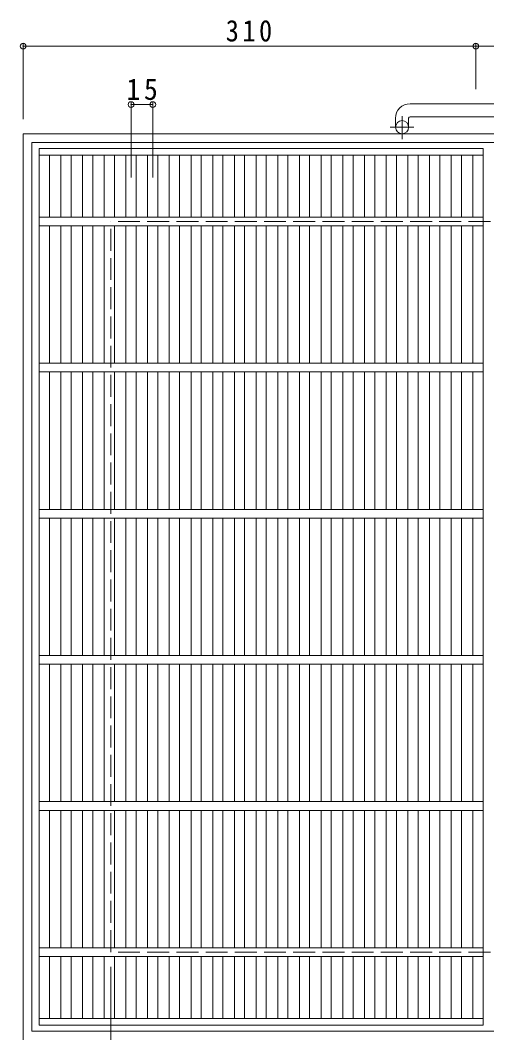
# Model space of a CAD drawing. Units: millimetres at full size, sheet at 1:5. Extents: x -791 to 880, y -685 to 672.
# Drawn here: x -776 to -456, y -132 to 561 of the extents above; entities that cross this region are included whole.
import ezdxf

# ---------------------------------------------------------------- set-up
doc = ezdxf.new("R2010")
doc.units = ezdxf.units.MM
doc.header["$LTSCALE"] = 5
doc.header["$PDMODE"] = 32
doc.header["$PDSIZE"] = 4
doc.linetypes.add('CHAIN1', pattern=[8, 5, -1, 1, -1])
doc.linetypes.add('DASHED3', pattern=[4, 3, -1])
for name, color, linetype, lineweight in [('E-1', 2, 'Continuous', 9), ('E-2', 3, 'Continuous', 9), ('E-4', 7, 'Continuous', 9)]:
    doc.layers.add(name, color=color, linetype=linetype, lineweight=lineweight)
doc.styles.add('ＭＳ ゴシック', font='')
doc.styles.get('ＭＳ ゴシック').set_extended_font_data('MS Gothic')

msp = doc.modelspace()

# ---------------------------------------------------------------- linework, layer by layer
at = {"layer": 'E-1'}
for p, q in [((-418.847, 503.518), (-508.847, 503.518)), ((-518.847, 493.518), (-518.847, 487.419)), ((-509.847, 493.518), (-509.847, 487.419)), ((-508.847, 494.518), (-418.847, 494.518)), ((-773.847, -137.082), (-773.847, 482.918)), ((-153.847, 482.918), (-773.847, 482.918)), ((-767.847, -131.082), (-767.847, 476.918)), ((-159.847, 476.918), (-767.847, 476.918)), ((-159.847, -131.082), (-767.847, -131.082))]:
    msp.add_line(p, q, dxfattribs=at)
at = {"layer": 'E-1', "linetype": 'CHAIN1'}
for p, q in [((-514.347, 479.311), (-514.347, 494.909)), ((-506.184, 487.419), (-522.591, 487.419))]:
    msp.add_line(p, q, dxfattribs=at)
at = {"layer": 'E-1', "linetype": 'DASHED3'}
for p, q in [((-713.847, -77.082), (-713.847, 422.919)), ((-213.847, 422.919), (-713.847, 422.919)), ((-213.847, -77.082), (-713.847, -77.082))]:
    msp.add_line(p, q, dxfattribs=at)
at = {"layer": 'E-1'}
msp.add_circle((-514.347, 487.419), 4.5, dxfattribs=at)
for radius in [10, 1]:
    msp.add_arc((-508.847, 493.518), radius, 90, 180, dxfattribs=at)
at = {"layer": 'E-2'}
for p, q in [((-762.847, -127.082), (-762.847, 472.918)), ((-762.847, 472.918), (-458.847, 472.918)), ((-458.847, 472.918), (-458.847, -127.082)), ((-762.847, 468.418), (-458.847, 468.418)), ((-755.847, 425.917), (-755.847, 468.418)), ((-747.997, 425.917), (-747.997, 468.418)), ((-740.997, 425.917), (-740.997, 468.418)), ((-733.147, 425.917), (-733.147, 468.418)), ((-726.147, 425.917), (-726.147, 468.418)), ((-718.297, 425.917), (-718.297, 468.418)), ((-711.297, 425.917), (-711.297, 468.418)), ((-703.447, 425.917), (-703.447, 468.418)), ((-696.447, 425.917), (-696.447, 468.418)), ((-688.597, 425.917), (-688.597, 468.418)), ((-681.597, 425.917), (-681.597, 468.418)), ((-673.747, 425.917), (-673.747, 468.418)), ((-666.747, 425.917), (-666.747, 468.418)), ((-658.897, 425.917), (-658.897, 468.418)), ((-651.897, 425.917), (-651.897, 468.418)), ((-644.047, 425.917), (-644.047, 468.418)), ((-637.047, 425.917), (-637.047, 468.418)), ((-629.197, 425.917), (-629.197, 468.418)), ((-622.197, 425.917), (-622.197, 468.418)), ((-614.347, 425.917), (-614.347, 468.418)), ((-607.347, 425.917), (-607.347, 468.418)), ((-599.497, 425.917), (-599.497, 468.418)), ((-592.497, 425.917), (-592.497, 468.418)), ((-584.647, 425.917), (-584.647, 468.418)), ((-577.647, 425.917), (-577.647, 468.418)), ((-569.797, 425.917), (-569.797, 468.418)), ((-562.797, 425.917), (-562.797, 468.418)), ((-554.947, 425.917), (-554.947, 468.418)), ((-547.947, 425.917), (-547.947, 468.418)), ((-540.097, 425.917), (-540.097, 468.418)), ((-533.097, 425.917), (-533.097, 468.418)), ((-525.247, 425.917), (-525.247, 468.418)), ((-518.247, 425.917), (-518.247, 468.418)), ((-510.397, 425.917), (-510.397, 468.418)), ((-503.397, 425.917), (-503.397, 468.418)), ((-495.547, 425.917), (-495.547, 468.418)), ((-488.547, 425.917), (-488.547, 468.418)), ((-480.697, 425.917), (-480.697, 468.418)), ((-473.697, 425.917), (-473.697, 468.418)), ((-465.847, 468.418), (-465.847, 425.917)), ((-762.847, 425.917), (-458.847, 425.917)), ((-762.847, 419.917), (-458.847, 419.917)), ((-755.847, 325.917), (-755.847, 419.917)), ((-747.997, 325.917), (-747.997, 419.917)), ((-740.997, 325.917), (-740.997, 419.917)), ((-733.147, 325.917), (-733.147, 419.917)), ((-726.147, 325.917), (-726.147, 419.917)), ((-718.297, 325.917), (-718.297, 419.917)), ((-711.297, 325.917), (-711.297, 419.917)), ((-703.447, 325.917), (-703.447, 419.917)), ((-696.447, 325.917), (-696.447, 419.917)), ((-688.597, 325.917), (-688.597, 419.917)), ((-681.597, 325.917), (-681.597, 419.917)), ((-673.747, 325.917), (-673.747, 419.917)), ((-666.747, 325.917), (-666.747, 419.917)), ((-658.897, 325.917), (-658.897, 419.917)), ((-651.897, 325.917), (-651.897, 419.917)), ((-644.047, 325.917), (-644.047, 419.917)), ((-637.047, 325.917), (-637.047, 419.917)), ((-629.197, 325.917), (-629.197, 419.917)), ((-622.197, 325.917), (-622.197, 419.917)), ((-614.347, 325.917), (-614.347, 419.917)), ((-607.347, 325.917), (-607.347, 419.917)), ((-599.497, 325.917), (-599.497, 419.917)), ((-592.497, 325.917), (-592.497, 419.917)), ((-584.647, 325.917), (-584.647, 419.917)), ((-577.647, 325.917), (-577.647, 419.917)), ((-569.797, 325.917), (-569.797, 419.917)), ((-562.797, 325.917), (-562.797, 419.917)), ((-554.947, 325.917), (-554.947, 419.917)), ((-547.947, 325.917), (-547.947, 419.917)), ((-540.097, 325.917), (-540.097, 419.917)), ((-533.097, 325.917), (-533.097, 419.917)), ((-525.247, 325.917), (-525.247, 419.917)), ((-518.247, 325.917), (-518.247, 419.917)), ((-510.397, 325.917), (-510.397, 419.917)), ((-503.397, 325.917), (-503.397, 419.917)), ((-495.547, 325.917), (-495.547, 419.917)), ((-488.547, 325.917), (-488.547, 419.917)), ((-480.697, 325.917), (-480.697, 419.917)), ((-473.697, 325.917), (-473.697, 419.917)), ((-465.847, 419.917), (-465.847, 325.917)), ((-762.847, 325.917), (-458.847, 325.917)), ((-762.847, 319.917), (-458.847, 319.917)), ((-755.847, 225.917), (-755.847, 319.917)), ((-747.997, 225.917), (-747.997, 319.917)), ((-740.997, 225.917), (-740.997, 319.917)), ((-733.147, 225.917), (-733.147, 319.917)), ((-726.147, 225.917), (-726.147, 319.917)), ((-718.297, 225.917), (-718.297, 319.917)), ((-711.297, 225.917), (-711.297, 319.917)), ((-703.447, 225.917), (-703.447, 319.917)), ((-696.447, 225.917), (-696.447, 319.917)), ((-688.597, 225.917), (-688.597, 319.917)), ((-681.597, 225.917), (-681.597, 319.917)), ((-673.747, 225.917), (-673.747, 319.917)), ((-666.747, 225.917), (-666.747, 319.917)), ((-658.897, 225.917), (-658.897, 319.917)), ((-651.897, 225.917), (-651.897, 319.917)), ((-644.047, 225.917), (-644.047, 319.917)), ((-637.047, 225.917), (-637.047, 319.917)), ((-629.197, 225.917), (-629.197, 319.917)), ((-622.197, 225.917), (-622.197, 319.917)), ((-614.347, 225.917), (-614.347, 319.917)), ((-607.347, 225.917), (-607.347, 319.917)), ((-599.497, 225.917), (-599.497, 319.917)), ((-592.497, 225.917), (-592.497, 319.917)), ((-584.647, 225.917), (-584.647, 319.917)), ((-577.647, 225.917), (-577.647, 319.917)), ((-569.797, 225.917), (-569.797, 319.917)), ((-562.797, 225.917), (-562.797, 319.917)), ((-554.947, 225.917), (-554.947, 319.917)), ((-547.947, 225.917), (-547.947, 319.917)), ((-540.097, 225.917), (-540.097, 319.917)), ((-533.097, 225.917), (-533.097, 319.917)), ((-525.247, 225.917), (-525.247, 319.917)), ((-518.247, 225.917), (-518.247, 319.917)), ((-510.397, 225.917), (-510.397, 319.917)), ((-503.397, 225.917), (-503.397, 319.917)), ((-495.547, 225.917), (-495.547, 319.917)), ((-488.547, 225.917), (-488.547, 319.917)), ((-480.697, 225.917), (-480.697, 319.917)), ((-473.697, 225.917), (-473.697, 319.917)), ((-465.847, 319.917), (-465.847, 225.917)), ((-762.847, 225.917), (-458.847, 225.917)), ((-762.847, 219.917), (-458.847, 219.917)), ((-755.847, 125.917), (-755.847, 219.917)), ((-747.997, 125.917), (-747.997, 219.917)), ((-740.997, 125.917), (-740.997, 219.917)), ((-733.147, 125.917), (-733.147, 219.917)), ((-726.147, 125.917), (-726.147, 219.917)), ((-718.297, 125.917), (-718.297, 219.917)), ((-711.297, 125.917), (-711.297, 219.917)), ((-703.447, 125.917), (-703.447, 219.917)), ((-696.447, 125.917), (-696.447, 219.917)), ((-688.597, 125.917), (-688.597, 219.917)), ((-681.597, 125.917), (-681.597, 219.917)), ((-673.747, 125.917), (-673.747, 219.917)), ((-666.747, 125.917), (-666.747, 219.917)), ((-658.897, 125.917), (-658.897, 219.917)), ((-651.897, 125.917), (-651.897, 219.917)), ((-644.047, 125.917), (-644.047, 219.917)), ((-637.047, 125.917), (-637.047, 219.917)), ((-629.197, 125.917), (-629.197, 219.917)), ((-622.197, 125.917), (-622.197, 219.917)), ((-614.347, 125.917), (-614.347, 219.917)), ((-607.347, 125.917), (-607.347, 219.917)), ((-599.497, 125.917), (-599.497, 219.917)), ((-592.497, 125.917), (-592.497, 219.917)), ((-584.647, 125.917), (-584.647, 219.917)), ((-577.647, 125.917), (-577.647, 219.917)), ((-569.797, 125.917), (-569.797, 219.917)), ((-562.797, 125.917), (-562.797, 219.917)), ((-554.947, 125.917), (-554.947, 219.917)), ((-547.947, 125.917), (-547.947, 219.917)), ((-540.097, 125.917), (-540.097, 219.917)), ((-533.097, 125.917), (-533.097, 219.917)), ((-525.247, 125.917), (-525.247, 219.917)), ((-518.247, 125.917), (-518.247, 219.917)), ((-510.397, 125.917), (-510.397, 219.917)), ((-503.397, 125.917), (-503.397, 219.917)), ((-495.547, 125.917), (-495.547, 219.917)), ((-488.547, 125.917), (-488.547, 219.917)), ((-480.697, 125.917), (-480.697, 219.917)), ((-473.697, 125.917), (-473.697, 219.917)), ((-465.847, 219.917), (-465.847, 125.917)), ((-762.847, 125.917), (-458.847, 125.917)), ((-762.847, 119.917), (-458.847, 119.917)), ((-755.847, 25.917), (-755.847, 119.917)), ((-747.997, 25.917), (-747.997, 119.917)), ((-740.997, 25.917), (-740.997, 119.917)), ((-733.147, 25.917), (-733.147, 119.917)), ((-726.147, 25.917), (-726.147, 119.917)), ((-718.297, 25.917), (-718.297, 119.917)), ((-711.297, 25.917), (-711.297, 119.917)), ((-703.447, 25.917), (-703.447, 119.917)), ((-696.447, 25.917), (-696.447, 119.917)), ((-688.597, 25.917), (-688.597, 119.917)), ((-681.597, 25.917), (-681.597, 119.917)), ((-673.747, 25.917), (-673.747, 119.917)), ((-666.747, 25.917), (-666.747, 119.917)), ((-658.897, 25.917), (-658.897, 119.917)), ((-651.897, 25.917), (-651.897, 119.917)), ((-644.047, 25.917), (-644.047, 119.917)), ((-637.047, 25.917), (-637.047, 119.917)), ((-629.197, 25.917), (-629.197, 119.917)), ((-622.197, 25.917), (-622.197, 119.917)), ((-614.347, 25.917), (-614.347, 119.917)), ((-607.347, 25.917), (-607.347, 119.917)), ((-599.497, 25.917), (-599.497, 119.917)), ((-592.497, 25.917), (-592.497, 119.917)), ((-584.647, 25.917), (-584.647, 119.917)), ((-577.647, 25.917), (-577.647, 119.917)), ((-569.797, 25.917), (-569.797, 119.917)), ((-562.797, 25.917), (-562.797, 119.917)), ((-554.947, 25.917), (-554.947, 119.917)), ((-547.947, 25.917), (-547.947, 119.917)), ((-540.097, 25.917), (-540.097, 119.917)), ((-533.097, 25.917), (-533.097, 119.917)), ((-525.247, 25.917), (-525.247, 119.917)), ((-518.247, 25.917), (-518.247, 119.917)), ((-510.397, 25.917), (-510.397, 119.917)), ((-503.397, 25.917), (-503.397, 119.917)), ((-495.547, 25.917), (-495.547, 119.917)), ((-488.547, 25.917), (-488.547, 119.917)), ((-480.697, 25.917), (-480.697, 119.917)), ((-473.697, 25.917), (-473.697, 119.917)), ((-465.847, 119.917), (-465.847, 25.917)), ((-762.847, 25.917), (-458.847, 25.917)), ((-762.847, 19.917), (-458.847, 19.917)), ((-755.847, -74.083), (-755.847, 19.917)), ((-747.997, -74.083), (-747.997, 19.917)), ((-740.997, -74.083), (-740.997, 19.917)), ((-733.147, -74.083), (-733.147, 19.917)), ((-726.147, -74.083), (-726.147, 19.917)), ((-718.297, -74.083), (-718.297, 19.917)), ((-711.297, -74.083), (-711.297, 19.917)), ((-703.447, -74.083), (-703.447, 19.917)), ((-696.447, -74.083), (-696.447, 19.917)), ((-688.597, -74.083), (-688.597, 19.917)), ((-681.597, -74.083), (-681.597, 19.917)), ((-673.747, -74.083), (-673.747, 19.917)), ((-666.747, -74.083), (-666.747, 19.917)), ((-658.897, -74.083), (-658.897, 19.917)), ((-651.897, -74.083), (-651.897, 19.917)), ((-644.047, -74.083), (-644.047, 19.917)), ((-637.047, -74.083), (-637.047, 19.917)), ((-629.197, -74.083), (-629.197, 19.917)), ((-622.197, -74.083), (-622.197, 19.917)), ((-614.347, -74.083), (-614.347, 19.917)), ((-607.347, -74.083), (-607.347, 19.917)), ((-599.497, -74.083), (-599.497, 19.917)), ((-592.497, -74.083), (-592.497, 19.917)), ((-584.647, -74.083), (-584.647, 19.917)), ((-577.647, -74.083), (-577.647, 19.917)), ((-569.797, -74.083), (-569.797, 19.917)), ((-562.797, -74.083), (-562.797, 19.917)), ((-554.947, -74.083), (-554.947, 19.917)), ((-547.947, -74.083), (-547.947, 19.917)), ((-540.097, -74.083), (-540.097, 19.917)), ((-533.097, -74.083), (-533.097, 19.917)), ((-525.247, -74.083), (-525.247, 19.917)), ((-518.247, -74.083), (-518.247, 19.917)), ((-510.397, -74.083), (-510.397, 19.917)), ((-503.397, -74.083), (-503.397, 19.917)), ((-495.547, -74.083), (-495.547, 19.917)), ((-488.547, -74.083), (-488.547, 19.917)), ((-480.697, -74.083), (-480.697, 19.917)), ((-473.697, -74.083), (-473.697, 19.917)), ((-465.847, 19.917), (-465.847, -74.083)), ((-762.847, -74.083), (-458.847, -74.083)), ((-762.847, -80.083), (-458.847, -80.083)), ((-755.847, -122.582), (-755.847, -80.083)), ((-747.997, -122.582), (-747.997, -80.083)), ((-740.997, -122.582), (-740.997, -80.083)), ((-733.147, -122.582), (-733.147, -80.083)), ((-726.147, -122.582), (-726.147, -80.083)), ((-718.297, -122.582), (-718.297, -80.083)), ((-711.297, -122.582), (-711.297, -80.083)), ((-703.447, -122.582), (-703.447, -80.083)), ((-696.447, -122.582), (-696.447, -80.083)), ((-688.597, -122.582), (-688.597, -80.083)), ((-681.597, -122.582), (-681.597, -80.083)), ((-673.747, -122.582), (-673.747, -80.083)), ((-666.747, -122.582), (-666.747, -80.083)), ((-658.897, -122.582), (-658.897, -80.083)), ((-651.897, -122.582), (-651.897, -80.083)), ((-644.047, -122.582), (-644.047, -80.083)), ((-637.047, -122.582), (-637.047, -80.083)), ((-629.197, -122.582), (-629.197, -80.083)), ((-622.197, -122.582), (-622.197, -80.083)), ((-614.347, -122.582), (-614.347, -80.083)), ((-607.347, -122.582), (-607.347, -80.083)), ((-599.497, -122.582), (-599.497, -80.083)), ((-592.497, -122.582), (-592.497, -80.083)), ((-584.647, -122.582), (-584.647, -80.083)), ((-577.647, -122.582), (-577.647, -80.083)), ((-569.797, -122.582), (-569.797, -80.083)), ((-562.797, -122.582), (-562.797, -80.083)), ((-554.947, -122.582), (-554.947, -80.083)), ((-547.947, -122.582), (-547.947, -80.083)), ((-540.097, -122.582), (-540.097, -80.083)), ((-533.097, -122.582), (-533.097, -80.083)), ((-525.247, -122.582), (-525.247, -80.083)), ((-518.247, -122.582), (-518.247, -80.083)), ((-510.397, -122.582), (-510.397, -80.083)), ((-503.397, -122.582), (-503.397, -80.083)), ((-495.547, -122.582), (-495.547, -80.083)), ((-488.547, -122.582), (-488.547, -80.083)), ((-480.697, -122.582), (-480.697, -80.083)), ((-473.697, -122.582), (-473.697, -80.083)), ((-465.847, -80.083), (-465.847, -122.582)), ((-458.847, -122.582), (-762.847, -122.582)), ((-458.847, -127.082), (-762.847, -127.082))]:
    msp.add_line(p, q, dxfattribs=at)
at = {"layer": 'E-4'}
for p, q in [((-773.847, 544.418), (-773.847, 492.918)), ((-773.847, 542.918), (-463.847, 542.918)), ((-463.847, 544.418), (-463.847, 513.518)), ((-463.847, 542.918), (-153.847, 542.918)), ((-699.947, 504.418), (-699.947, 452.918)), ((-699.947, 502.918), (-685.097, 502.918)), ((-685.097, 504.418), (-685.097, 452.918)), ((-713.847, -198.582), (-713.847, -87.082))]:
    msp.add_line(p, q, dxfattribs=at)
for p in [(-773.847, 542.918), (-463.847, 542.918), (-699.947, 502.918), (-685.097, 502.918)]:
    msp.add_point(p, dxfattribs=at)

# ---------------------------------------------------------------- texts
at = {"layer": 'E-4', "color": 2, "char_height": 14.66, "attachment_point": 7, "style": 'ＭＳ ゴシック'}
for s, insert in [('\\T1.27;\\W0.9;310', (-635.097, 545.918)), ('\\T1.27;\\W0.95;15', (-703.147, 505.918))]:
    msp.add_mtext(s, dxfattribs=dict(at, insert=insert))

doc.saveas('drawing.dxf')
